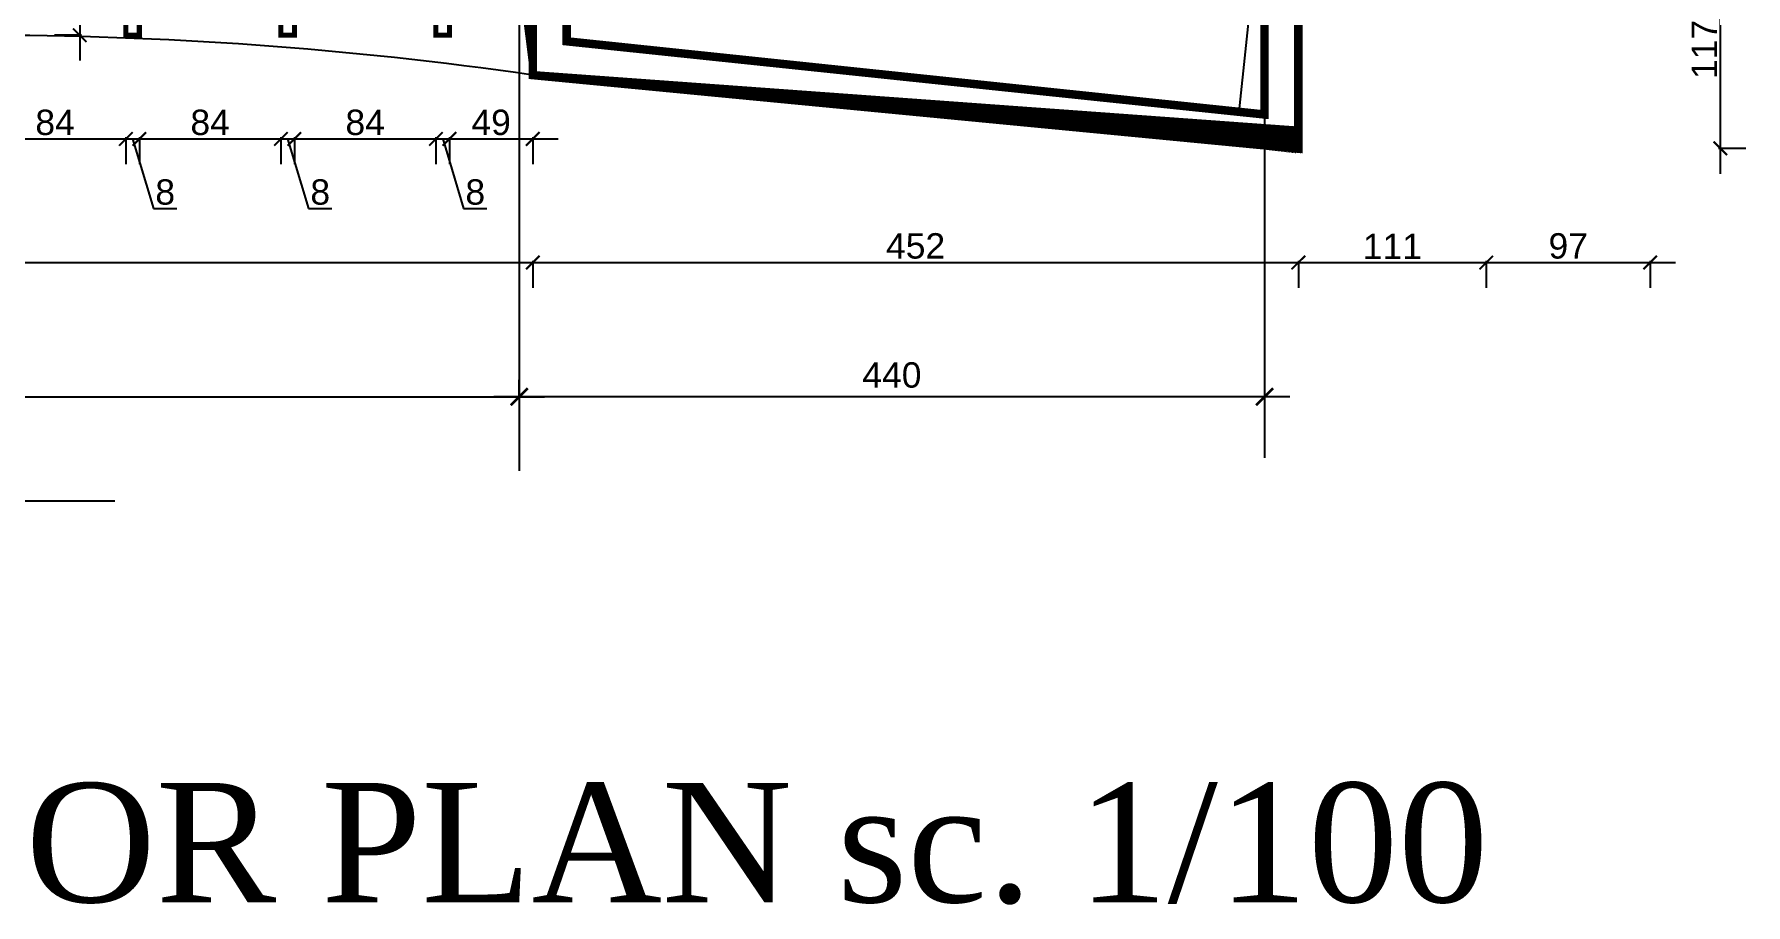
# Model space of a CAD drawing. Extents: x 250879 to 348495, y -51522 to -9360.
# Drawn here: x 284542 to 285554, y -23788 to -23274 of the extents above; entities that cross this region are included whole.
import ezdxf

# ---------------------------------------------------------------- set-up
doc = ezdxf.new("R2010")
doc.units = 0
doc.layers.get('0').update_dxf_attribs({"linetype": 'CONTINUOUS'})
doc.layers.get('DEFPOINTS').update_dxf_attribs({"color": 9, "linetype": 'CONTINUOUS'})
for name, color, linetype in [('AXIS', 1, 'CONTINUOUS'), ('FURNITURE', 4, 'CONTINUOUS'), ('TEXT', 3, 'CONTINUOUS'), ('WALL', 7, 'CONTINUOUS'), ('WALL1', 2, 'CONTINUOUS')]:
    doc.layers.add(name, color=color, linetype=linetype)
doc.styles.get("Standard").update_dxf_attribs({"font": 'sanss___.ttf', "height": 15})
doc.styles.add('style2', font='romantic.ttf', dxfattribs={"height": 50})
doc.dimstyles.get("Standard").update_dxf_attribs({"dimtxt": 15, "dimasz": 10, "dimexe": 10, "dimexo": 30, "dimgap": 5, "dimtad": 1, "dimdec": 0, "dimdsep": 46, "dimtxsty": 'Standard', "dimblk1": 'ARCHTICK', "dimblk2": 'ARCHTICK', "dimsah": 1, "dimcen": 2.5, "dimdle": 15, "dimclrd": 3, "dimclre": 3, "dimclrt": 3, "dimazin": 0, "dimtfac": 1, "dimtdec": 0, "dimtmove": 2, "dimatfit": 2, "dimldrblk": 'ARCHTICK', "dimfxl": 1.045499999999997, "dimfxlon": 1, "dimtolj": 1, "dimtzin": 0, "dimarcsym": 0})
doc.dimstyles.new('STANDARD$0', dxfattribs={"dimscale": 0, "dimtxt": 12, "dimasz": 8, "dimexe": 15, "dimexo": 0.0625, "dimgap": 2, "dimtad": 1, "dimdec": 0, "dimzin": 0, "dimdsep": 46, "dimtxsty": 'Standard', "dimblk1": 'ARCHTICK', "dimblk2": 'ARCHTICK', "dimsah": 1, "dimcen": 0.09, "dimdle": 15, "dimclrd": 3, "dimclre": 3, "dimclrt": 3, "dimazin": 0, "dimtfac": 1, "dimtdec": 0, "dimtofl": 0, "dimtmove": 1, "dimatfit": 3, "dimldrblk": 'ARCHTICK', "dimfxl": 1.045499999999997, "dimfxlon": 1, "dimtolj": 1, "dimtzin": 0, "dimarcsym": 0})

# ---------------------------------------------------------------- blocks, each defined once
blk = doc.blocks.new('_ARCHTICK')
at = {"color": 0, "linetype": 'ByBlock', "const_width": 0.15}
blk.add_lwpolyline([(-0.5, -0.5), (0.5, 0.5)], dxfattribs=at)
blk = doc.blocks.new('*D43')
at = {"layer": 'DEFPOINTS', "color": 0, "linetype": 'ByBlock', "ltscale": 3, "transparency": 16777216}
for p in [(284188.8047451786, -23480.11855138533), (284829.1236684573, -23487.90626194287), (284829.1236684573, -23487.90626194287)]:
    blk.add_point(p, dxfattribs=at)
at = {"layer": 'WALL1', "color": 3, "linetype": 'ByBlock', "lineweight": -2, "ltscale": 3, "transparency": 16777216}
for p, q in [((284829.1236684573, -23487.90626194287), (284829.1236684573, -23477.90626194287)), ((284173.8047451786, -23487.90626194287), (284844.1236684573, -23487.90626194287)), ((284188.8047451786, -23487.90626194287), (284188.8047451786, -23497.90626194287))]:
    blk.add_line(p, q, dxfattribs=at)
at = {"layer": 'WALL1', "color": 3, "linetype": 'ByBlock', "lineweight": -2, "ltscale": 3, "transparency": 16777216, "xscale": 10, "yscale": 10, "zscale": 10, "rotation": 180}
blk.add_blockref('_ARCHTICK', (284188.8047451786, -23487.90626194287), dxfattribs=at)
at = {"layer": 'WALL1', "color": 3, "linetype": 'ByBlock', "lineweight": -2, "ltscale": 3, "transparency": 16777216, "xscale": 10, "yscale": 10, "zscale": 10}
blk.add_blockref('_ARCHTICK', (284829.1236684573, -23487.90626194287), dxfattribs=at)
at = {"layer": 'WALL1', "color": 3, "linetype": 'ByBlock', "ltscale": 3, "transparency": 16777216, "insert": (284508.9642068179, -23475.16963642847), "char_height": 15, "attachment_point": 5}
blk.add_mtext('\\A1;640', dxfattribs=at)
blk = doc.blocks.new('*D50')
at = {"layer": 'DEFPOINTS', "color": 0, "linetype": 'ByBlock', "ltscale": 3, "transparency": 16777216}
for p in [(284829.1236684573, -23480.11855138533), (284829.1236684573, -23487.90626194287), (285269.6005466097, -23480.11855138533)]:
    blk.add_point(p, dxfattribs=at)
at = {"layer": 'WALL1', "color": 3, "linetype": 'ByBlock', "lineweight": -2, "ltscale": 3, "transparency": 16777216}
for p, q in [((285284.6005466097, -23487.90626194287), (284814.1236684573, -23487.90626194287)), ((284829.1236684573, -23487.90626194287), (284829.1236684573, -23497.90626194287)), ((285269.6005466097, -23487.90626194287), (285269.6005466097, -23497.90626194287))]:
    blk.add_line(p, q, dxfattribs=at)
at = {"layer": 'WALL1', "color": 3, "linetype": 'ByBlock', "lineweight": -2, "ltscale": 3, "transparency": 16777216, "xscale": 10, "yscale": 10, "zscale": 10, "rotation": 180}
blk.add_blockref('_ARCHTICK', (284829.1236684573, -23487.90626194287), dxfattribs=at)
at = {"layer": 'WALL1', "color": 3, "linetype": 'ByBlock', "lineweight": -2, "ltscale": 3, "transparency": 16777216, "xscale": 10, "yscale": 10, "zscale": 10}
blk.add_blockref('_ARCHTICK', (285269.6005466097, -23487.90626194287), dxfattribs=at)
at = {"layer": 'WALL1', "color": 3, "linetype": 'ByBlock', "ltscale": 3, "transparency": 16777216, "insert": (285049.3621075335, -23475.17992449431), "char_height": 15, "attachment_point": 5}
blk.add_mtext('\\A1;440', dxfattribs=at)
blk = doc.blocks.new('sec')
at = {"layer": 'WALL'}
for p, q in [((0, 105.8532076054325), (0, 319.4481774866144)), ((0, 105.8532076054325), (-115.7147705813695, 0)), ((-115.7147705813695, 0), (153.6676689041051, 0)), ((0, -105.8532076054325), (0, -153.7743780556848))]:
    blk.add_line(p, q, dxfattribs=at)
at = {"layer": 'WALL', "const_width": 6}
for points in [[(0, 105.8532076054325), (-115.7147705813695, 0), (-201.5248270763404, 0)], [(0, -105.8532076054325), (-115.7147705813695, 0)]]:
    blk.add_lwpolyline(points, dxfattribs=at)
at = {"layer": 'WALL'}
blk.add_circle((0, 0), 57.93203715517807, dxfattribs=at)
blk = doc.blocks.new('*D778')
at = {"layer": 'DEFPOINTS', "color": 0, "linetype": 'Continuous', "transparency": 16777216}
for p in [(285289.6005466082, -23224.22549141661), (285539.0139067881, -23224.22549141661), (285289.6005466081, -23341.07439364189)]:
    blk.add_point(p, dxfattribs=at)
at = {"layer": 'WALL', "color": 3, "linetype": 'Continuous', "lineweight": -2, "transparency": 16777216}
for p, q in [((285539.0139067881, -23356.07439364189), (285539.0139067881, -23209.22549141661)), ((285537.9684067881, -23224.22549141661), (285554.0139067881, -23224.22549141661)), ((285537.9684067881, -23341.07439364189), (285554.0139067881, -23341.07439364189))]:
    blk.add_line(p, q, dxfattribs=at)
at = {"layer": 'WALL', "color": 3, "linetype": 'Continuous', "lineweight": -2, "transparency": 16777216, "xscale": 8, "yscale": 8, "zscale": 8}
for p, rotation in [((285539.0139067881, -23224.22549141661), 90), ((285539.0139067881, -23341.07439364189), 270)]:
    blk.add_blockref('_ARCHTICK', p, dxfattribs=dict(at, rotation=rotation))
at = {"layer": 'WALL', "color": 3, "linetype": 'Continuous', "transparency": 16777216, "insert": (285529.5139067881, -23282.64994252921), "char_height": 15, "attachment_point": 5, "rotation": 90}
blk.add_mtext('\\A1;117', dxfattribs=at)
blk = doc.blocks.new('*D933')
at = {"layer": 'DEFPOINTS', "color": 0, "linetype": 'Continuous', "transparency": 16777216}
for p in [(284180.8014982155, -23297.79344304348), (284837.1269154207, -23297.79344304348), (284837.1269154207, -23408.58949913346)]:
    blk.add_point(p, dxfattribs=at)
at = {"layer": 'WALL', "color": 3, "linetype": 'Continuous', "lineweight": -2, "transparency": 16777216}
for p, q in [((284165.8014982155, -23408.58949913346), (284852.1269154207, -23408.58949913346)), ((284180.8014982155, -23407.54399913346), (284180.8014982155, -23423.58949913346)), ((284837.1269154207, -23407.54399913346), (284837.1269154207, -23423.58949913346))]:
    blk.add_line(p, q, dxfattribs=at)
at = {"layer": 'WALL', "color": 3, "linetype": 'Continuous', "lineweight": -2, "transparency": 16777216, "xscale": 8, "yscale": 8, "zscale": 8, "rotation": 180}
blk.add_blockref('_ARCHTICK', (284180.8014982155, -23408.58949913346), dxfattribs=at)
at = {"layer": 'WALL', "color": 3, "linetype": 'Continuous', "lineweight": -2, "transparency": 16777216, "xscale": 8, "yscale": 8, "zscale": 8}
blk.add_blockref('_ARCHTICK', (284837.1269154207, -23408.58949913346), dxfattribs=at)
at = {"layer": 'WALL', "color": 3, "linetype": 'Continuous', "transparency": 16777216, "insert": (284508.9642068181, -23398.85287361906), "char_height": 15, "attachment_point": 5}
blk.add_mtext('\\A1;656', dxfattribs=at)
blk = doc.blocks.new('*D934')
at = {"layer": 'DEFPOINTS', "color": 0, "linetype": 'Continuous', "transparency": 16777216}
for p in [(284837.1269154207, -23297.79344304348), (285289.6005466081, -23341.07439364189), (285289.6005466081, -23408.58949913346)]:
    blk.add_point(p, dxfattribs=at)
at = {"layer": 'WALL', "color": 3, "linetype": 'Continuous', "lineweight": -2, "transparency": 16777216}
for p, q in [((284822.1269154207, -23408.58949913346), (285304.6005466081, -23408.58949913346)), ((284837.1269154207, -23407.54399913346), (284837.1269154207, -23423.58949913346)), ((285289.6005466081, -23407.54399913346), (285289.6005466081, -23423.58949913346))]:
    blk.add_line(p, q, dxfattribs=at)
at = {"layer": 'WALL', "color": 3, "linetype": 'Continuous', "lineweight": -2, "transparency": 16777216, "xscale": 8, "yscale": 8, "zscale": 8, "rotation": 180}
blk.add_blockref('_ARCHTICK', (284837.1269154207, -23408.58949913346), dxfattribs=at)
at = {"layer": 'WALL', "color": 3, "linetype": 'Continuous', "lineweight": -2, "transparency": 16777216, "xscale": 8, "yscale": 8, "zscale": 8}
blk.add_blockref('_ARCHTICK', (285289.6005466081, -23408.58949913346), dxfattribs=at)
at = {"layer": 'WALL', "color": 3, "linetype": 'Continuous', "transparency": 16777216, "insert": (285063.3637310144, -23398.86316168491), "char_height": 15, "attachment_point": 5}
blk.add_mtext('\\A1;452', dxfattribs=at)
blk = doc.blocks.new('*D935')
at = {"layer": 'DEFPOINTS', "color": 0, "linetype": 'Continuous', "transparency": 16777216}
for p in [(285400.6639011977, -23113.16213682483), (285289.6005466081, -23341.07439364189), (285400.6639011977, -23408.58949913346)]:
    blk.add_point(p, dxfattribs=at)
at = {"layer": 'WALL', "color": 3, "linetype": 'Continuous', "lineweight": -2, "transparency": 16777216}
for p, q in [((285274.6005466081, -23408.58949913346), (285415.6639011977, -23408.58949913346)), ((285289.6005466081, -23407.54399913346), (285289.6005466081, -23423.58949913346)), ((285400.6639011977, -23407.54399913346), (285400.6639011977, -23423.58949913346))]:
    blk.add_line(p, q, dxfattribs=at)
at = {"layer": 'WALL', "color": 3, "linetype": 'Continuous', "lineweight": -2, "transparency": 16777216, "xscale": 8, "yscale": 8, "zscale": 8, "rotation": 180}
blk.add_blockref('_ARCHTICK', (285289.6005466081, -23408.58949913346), dxfattribs=at)
at = {"layer": 'WALL', "color": 3, "linetype": 'Continuous', "lineweight": -2, "transparency": 16777216, "xscale": 8, "yscale": 8, "zscale": 8}
blk.add_blockref('_ARCHTICK', (285400.6639011977, -23408.58949913346), dxfattribs=at)
at = {"layer": 'WALL', "color": 3, "linetype": 'Continuous', "transparency": 16777216, "insert": (285345.1322239029, -23399.08949913346), "char_height": 15, "attachment_point": 5}
blk.add_mtext('\\A1;111', dxfattribs=at)
blk = doc.blocks.new('*D936')
at = {"layer": 'DEFPOINTS', "color": 0, "linetype": 'Continuous', "transparency": 16777216}
for p in [(285400.6639011977, -23113.16213682483), (285497.5128034248, -23113.1621368244), (285497.5128034248, -23408.58949913346)]:
    blk.add_point(p, dxfattribs=at)
at = {"layer": 'WALL', "color": 3, "linetype": 'Continuous', "lineweight": -2, "transparency": 16777216}
for p, q in [((285385.6639011977, -23408.58949913346), (285512.5128034248, -23408.58949913346)), ((285400.6639011977, -23407.54399913346), (285400.6639011977, -23423.58949913346)), ((285497.5128034248, -23407.54399913346), (285497.5128034248, -23423.58949913346))]:
    blk.add_line(p, q, dxfattribs=at)
at = {"layer": 'WALL', "color": 3, "linetype": 'Continuous', "lineweight": -2, "transparency": 16777216, "xscale": 8, "yscale": 8, "zscale": 8, "rotation": 180}
blk.add_blockref('_ARCHTICK', (285400.6639011977, -23408.58949913346), dxfattribs=at)
at = {"layer": 'WALL', "color": 3, "linetype": 'Continuous', "lineweight": -2, "transparency": 16777216, "xscale": 8, "yscale": 8, "zscale": 8}
blk.add_blockref('_ARCHTICK', (285497.5128034248, -23408.58949913346), dxfattribs=at)
at = {"layer": 'WALL', "color": 3, "linetype": 'Continuous', "transparency": 16777216, "insert": (285449.0883523113, -23398.86316168491), "char_height": 15, "attachment_point": 5}
blk.add_mtext('\\A1;97', dxfattribs=at)
blk = doc.blocks.new('*D949')
at = {"layer": 'DEFPOINTS', "color": 0, "linetype": 'Continuous', "transparency": 16777216}
for p in [(284512.9642068179, -23274.21329141662), (284596.6005466097, -23274.2132914165), (284596.6005466097, -23335.53987360297)]:
    blk.add_point(p, dxfattribs=at)
at = {"layer": 'WALL', "color": 3, "linetype": 'Continuous', "lineweight": -2, "transparency": 16777216}
for p, q in [((284497.9642068179, -23335.53987360297), (284611.6005466097, -23335.53987360297)), ((284512.9642068179, -23334.49437360297), (284512.9642068179, -23350.53987360297)), ((284596.6005466097, -23334.49437360297), (284596.6005466097, -23350.53987360297))]:
    blk.add_line(p, q, dxfattribs=at)
at = {"layer": 'WALL', "color": 3, "linetype": 'Continuous', "lineweight": -2, "transparency": 16777216, "xscale": 8, "yscale": 8, "zscale": 8, "rotation": 180}
blk.add_blockref('_ARCHTICK', (284512.9642068179, -23335.53987360297), dxfattribs=at)
at = {"layer": 'WALL', "color": 3, "linetype": 'Continuous', "lineweight": -2, "transparency": 16777216, "xscale": 8, "yscale": 8, "zscale": 8}
blk.add_blockref('_ARCHTICK', (284596.6005466097, -23335.53987360297), dxfattribs=at)
at = {"layer": 'WALL', "color": 3, "linetype": 'Continuous', "transparency": 16777216, "insert": (284554.7823767138, -23325.81353615442), "char_height": 15, "attachment_point": 5}
blk.add_mtext('\\A1;84', dxfattribs=at)
blk = doc.blocks.new('*D950')
at = {"layer": 'DEFPOINTS', "color": 0, "linetype": 'Continuous', "transparency": 16777216}
for p in [(284596.6005466097, -23274.2132914165), (284604.6005466097, -23274.21329141661), (284604.6005466097, -23335.53987360297)]:
    blk.add_point(p, dxfattribs=at)
at = {"layer": 'WALL', "color": 3, "linetype": 'Continuous', "lineweight": -2, "transparency": 16777216}
for p, q in [((284581.6005466097, -23335.53987360297), (284619.6005466097, -23335.53987360297)), ((284596.6005466097, -23334.49437360297), (284596.6005466097, -23350.53987360297)), ((284600.6005466097, -23335.53987360297), (284612.9542503135, -23376.71888594865)), ((284604.6005466097, -23334.49437360297), (284604.6005466097, -23350.53987360297)), ((284612.9542503135, -23376.71888594865), (284626.7690651283, -23376.71888594865))]:
    blk.add_line(p, q, dxfattribs=at)
at = {"layer": 'WALL', "color": 3, "linetype": 'Continuous', "lineweight": -2, "transparency": 16777216, "xscale": 8, "yscale": 8, "zscale": 8, "rotation": 180}
blk.add_blockref('_ARCHTICK', (284596.6005466097, -23335.53987360297), dxfattribs=at)
at = {"layer": 'WALL', "color": 3, "linetype": 'Continuous', "lineweight": -2, "transparency": 16777216, "xscale": 8, "yscale": 8, "zscale": 8}
blk.add_blockref('_ARCHTICK', (284604.6005466097, -23335.53987360297), dxfattribs=at)
at = {"layer": 'WALL', "color": 3, "linetype": 'Continuous', "transparency": 16777216, "insert": (284619.8616577209, -23366.99254850009), "char_height": 15, "attachment_point": 5}
blk.add_mtext('\\A1;8', dxfattribs=at)
blk = doc.blocks.new('*D951')
at = {"layer": 'DEFPOINTS', "color": 0, "linetype": 'Continuous', "transparency": 16777216}
for p in [(284604.6005466097, -23274.21329141661), (284688.2368864015, -23274.21329141661), (284688.2368864015, -23335.53987360297)]:
    blk.add_point(p, dxfattribs=at)
at = {"layer": 'WALL', "color": 3, "linetype": 'Continuous', "lineweight": -2, "transparency": 16777216}
for p, q in [((284589.6005466097, -23335.53987360297), (284703.2368864015, -23335.53987360297)), ((284604.6005466097, -23334.49437360297), (284604.6005466097, -23350.53987360297)), ((284688.2368864015, -23334.49437360297), (284688.2368864015, -23350.53987360297))]:
    blk.add_line(p, q, dxfattribs=at)
at = {"layer": 'WALL', "color": 3, "linetype": 'Continuous', "lineweight": -2, "transparency": 16777216, "xscale": 8, "yscale": 8, "zscale": 8, "rotation": 180}
blk.add_blockref('_ARCHTICK', (284604.6005466097, -23335.53987360297), dxfattribs=at)
at = {"layer": 'WALL', "color": 3, "linetype": 'Continuous', "lineweight": -2, "transparency": 16777216, "xscale": 8, "yscale": 8, "zscale": 8}
blk.add_blockref('_ARCHTICK', (284688.2368864015, -23335.53987360297), dxfattribs=at)
at = {"layer": 'WALL', "color": 3, "linetype": 'Continuous', "transparency": 16777216, "insert": (284646.4187165056, -23325.81353615442), "char_height": 15, "attachment_point": 5}
blk.add_mtext('\\A1;84', dxfattribs=at)
blk = doc.blocks.new('*D952')
at = {"layer": 'DEFPOINTS', "color": 0, "linetype": 'Continuous', "transparency": 16777216}
for p in [(284688.2368864015, -23274.21329141661), (284696.2368864015, -23274.21329141661), (284696.2368864015, -23335.53987360297)]:
    blk.add_point(p, dxfattribs=at)
at = {"layer": 'WALL', "color": 3, "linetype": 'Continuous', "lineweight": -2, "transparency": 16777216}
for p, q in [((284673.2368864015, -23335.53987360297), (284711.2368864015, -23335.53987360297)), ((284688.2368864015, -23334.49437360297), (284688.2368864015, -23350.53987360297)), ((284692.2368864015, -23335.53987360297), (284704.5905901052, -23376.71888594865)), ((284696.2368864015, -23334.49437360297), (284696.2368864015, -23350.53987360297)), ((284704.5905901052, -23376.71888594865), (284718.40540492, -23376.71888594865))]:
    blk.add_line(p, q, dxfattribs=at)
at = {"layer": 'WALL', "color": 3, "linetype": 'Continuous', "lineweight": -2, "transparency": 16777216, "xscale": 8, "yscale": 8, "zscale": 8, "rotation": 180}
blk.add_blockref('_ARCHTICK', (284688.2368864015, -23335.53987360297), dxfattribs=at)
at = {"layer": 'WALL', "color": 3, "linetype": 'Continuous', "lineweight": -2, "transparency": 16777216, "xscale": 8, "yscale": 8, "zscale": 8}
blk.add_blockref('_ARCHTICK', (284696.2368864015, -23335.53987360297), dxfattribs=at)
at = {"layer": 'WALL', "color": 3, "linetype": 'Continuous', "transparency": 16777216, "insert": (284711.4979975126, -23366.99254850009), "char_height": 15, "attachment_point": 5}
blk.add_mtext('\\A1;8', dxfattribs=at)
blk = doc.blocks.new('*D953')
at = {"layer": 'DEFPOINTS', "color": 0, "linetype": 'Continuous', "transparency": 16777216}
for p in [(284696.2368864015, -23274.21329141661), (284779.8732261932, -23274.21329141661), (284779.8732261932, -23335.53987360297)]:
    blk.add_point(p, dxfattribs=at)
at = {"layer": 'WALL', "color": 3, "linetype": 'Continuous', "lineweight": -2, "transparency": 16777216}
for p, q in [((284681.2368864015, -23335.53987360297), (284794.8732261932, -23335.53987360297)), ((284696.2368864015, -23334.49437360297), (284696.2368864015, -23350.53987360297)), ((284779.8732261932, -23334.49437360297), (284779.8732261932, -23350.53987360297))]:
    blk.add_line(p, q, dxfattribs=at)
at = {"layer": 'WALL', "color": 3, "linetype": 'Continuous', "lineweight": -2, "transparency": 16777216, "xscale": 8, "yscale": 8, "zscale": 8, "rotation": 180}
blk.add_blockref('_ARCHTICK', (284696.2368864015, -23335.53987360297), dxfattribs=at)
at = {"layer": 'WALL', "color": 3, "linetype": 'Continuous', "lineweight": -2, "transparency": 16777216, "xscale": 8, "yscale": 8, "zscale": 8}
blk.add_blockref('_ARCHTICK', (284779.8732261932, -23335.53987360297), dxfattribs=at)
at = {"layer": 'WALL', "color": 3, "linetype": 'Continuous', "transparency": 16777216, "insert": (284738.0550562973, -23325.81353615442), "char_height": 15, "attachment_point": 5}
blk.add_mtext('\\A1;84', dxfattribs=at)
blk = doc.blocks.new('*D954')
at = {"layer": 'DEFPOINTS', "color": 0, "linetype": 'Continuous', "transparency": 16777216}
for p in [(284779.8732261932, -23274.21329141661), (284787.8732261932, -23274.21329141661), (284787.8732261932, -23335.53987360297)]:
    blk.add_point(p, dxfattribs=at)
at = {"layer": 'WALL', "color": 3, "linetype": 'Continuous', "lineweight": -2, "transparency": 16777216}
for p, q in [((284764.8732261932, -23335.53987360297), (284802.8732261932, -23335.53987360297)), ((284779.8732261932, -23334.49437360297), (284779.8732261932, -23350.53987360297)), ((284783.8732261932, -23335.53987360297), (284796.226929897, -23376.71888594865)), ((284787.8732261932, -23334.49437360297), (284787.8732261932, -23350.53987360297)), ((284796.226929897, -23376.71888594865), (284810.0417447118, -23376.71888594865))]:
    blk.add_line(p, q, dxfattribs=at)
at = {"layer": 'WALL', "color": 3, "linetype": 'Continuous', "lineweight": -2, "transparency": 16777216, "xscale": 8, "yscale": 8, "zscale": 8, "rotation": 180}
blk.add_blockref('_ARCHTICK', (284779.8732261932, -23335.53987360297), dxfattribs=at)
at = {"layer": 'WALL', "color": 3, "linetype": 'Continuous', "lineweight": -2, "transparency": 16777216, "xscale": 8, "yscale": 8, "zscale": 8}
blk.add_blockref('_ARCHTICK', (284787.8732261932, -23335.53987360297), dxfattribs=at)
at = {"layer": 'WALL', "color": 3, "linetype": 'Continuous', "transparency": 16777216, "insert": (284803.1343373044, -23366.99254850009), "char_height": 15, "attachment_point": 5}
blk.add_mtext('\\A1;8', dxfattribs=at)
blk = doc.blocks.new('*D955')
at = {"layer": 'DEFPOINTS', "color": 0, "linetype": 'Continuous', "transparency": 16777216}
for p in [(284787.8732261932, -23274.21329141661), (284837.1269154207, -23297.79344304292), (284837.1269154207, -23335.53987360297)]:
    blk.add_point(p, dxfattribs=at)
at = {"layer": 'WALL', "color": 3, "linetype": 'Continuous', "lineweight": -2, "transparency": 16777216}
for p, q in [((284772.8732261932, -23335.53987360297), (284852.1269154207, -23335.53987360297)), ((284787.8732261932, -23334.49437360297), (284787.8732261932, -23350.53987360297)), ((284837.1269154207, -23334.49437360297), (284837.1269154207, -23350.53987360297))]:
    blk.add_line(p, q, dxfattribs=at)
at = {"layer": 'WALL', "color": 3, "linetype": 'Continuous', "lineweight": -2, "transparency": 16777216, "xscale": 8, "yscale": 8, "zscale": 8, "rotation": 180}
blk.add_blockref('_ARCHTICK', (284787.8732261932, -23335.53987360297), dxfattribs=at)
at = {"layer": 'WALL', "color": 3, "linetype": 'Continuous', "lineweight": -2, "transparency": 16777216, "xscale": 8, "yscale": 8, "zscale": 8}
blk.add_blockref('_ARCHTICK', (284837.1269154207, -23335.53987360297), dxfattribs=at)
at = {"layer": 'WALL', "color": 3, "linetype": 'Continuous', "transparency": 16777216, "insert": (284812.5000708069, -23325.81353615442), "char_height": 15, "attachment_point": 5}
blk.add_mtext('\\A1;49', dxfattribs=at)
blk = doc.blocks.new('*D1104')
at = {"layer": 'DEFPOINTS', "color": 0, "linetype": 'Continuous', "transparency": 16777216}
for p in [(284577.7087758657, -23234.22549141661), (284569.3800367151, -23274.2132914165), (284596.6005466097, -23274.2132914165)]:
    blk.add_point(p, dxfattribs=at)
at = {"layer": 'WALL', "color": 3, "linetype": 'Continuous', "lineweight": -2, "transparency": 16777216}
for p, q in [((284569.3800367151, -23219.22549141661), (284569.3800367151, -23289.2132914165)), ((284570.4255367151, -23234.22549141661), (284554.3800367151, -23234.22549141661)), ((284570.4255367151, -23274.2132914165), (284554.3800367151, -23274.2132914165))]:
    blk.add_line(p, q, dxfattribs=at)
at = {"layer": 'WALL', "color": 3, "linetype": 'Continuous', "lineweight": -2, "transparency": 16777216, "xscale": 8, "yscale": 8, "zscale": 8}
for p, rotation in [((284569.3800367151, -23234.22549141661), 90), ((284569.3800367151, -23274.2132914165), 270)]:
    blk.add_blockref('_ARCHTICK', p, dxfattribs=dict(at, rotation=rotation))
at = {"layer": 'WALL', "color": 3, "linetype": 'Continuous', "transparency": 16777216, "insert": (284559.6536992665, -23254.21939141651), "char_height": 15, "attachment_point": 5, "rotation": 90}
blk.add_mtext('\\A1;40', dxfattribs=at)

msp = doc.modelspace()

# ---------------------------------------------------------------- linework, layer by layer
at = {"layer": 'AXIS'}
for p, q in [((284829.1236684572, -19817.07691913157), (284829.1236684572, -23531.69156735711)), ((285269.6005466097, -19817.07691913157), (285269.6005466097, -23524.12586554483))]:
    msp.add_line(p, q, dxfattribs=at)
at = {"layer": 'FURNITURE', "ltscale": 3}
msp.add_lwpolyline([(284857.1269154207, -23277.793443043), (285254.693889116, -23319.51023472907), (285262.947274906, -23240.85429119435), (284865.3803012108, -23199.13749950827)], close=True, dxfattribs=at)
msp.add_arc((284508.96420682, -25569.50783791321), 2295.2945464966, 81.78014383033154, 98.21985616976541, dxfattribs=at)
at = {"layer": 'WALL', "color": 4, "linetype": 'Continuous', "const_width": 3}
msp.add_lwpolyline([(285366.6005466097, -22182.75067116316), (285366.6005466097, -22402.91525742905), (285426.231852825, -22402.91525742905), (285426.231852825, -22582.91525742905), (285366.6005466097, -22582.91525742908), (285366.6005466097, -22677.99755056138), (285454.2318528243, -22677.99755055857), (285497.5128034248, -23113.1621368244), (285410.6639011982, -23113.16213682841), (285410.6639011982, -23234.22549141667), (285289.6005466096, -23234.22549141661), (285289.6005466081, -23341.07439364189), (285063.3637310144, -23319.4339183424), (284837.1269154207, -23297.79344304348), (284829.1236684572, -23234.22549141662), (284180.8014982154, -23234.22549141806)], dxfattribs=at)
at = {"layer": 'WALL', "linetype": 'Continuous', "ltscale": 3, "const_width": 5}
msp.add_lwpolyline([(285289.6005466084, -23224.22549141482), (285289.6005466081, -23341.07439364189), (284837.1269154207, -23297.79344304292), (284837.1269154207, -23219.22549141662), (284837.1269154207, -23219.22549141662), (284857.1269154207, -23219.22549141664), (284857.1269154207, -23277.793443043), (285269.6005466082, -23321.07439364186), (285269.6005466082, -23224.22549141485), (285289.6005466082, -23224.22549141482)], dxfattribs=at)
at = {"layer": 'WALL', "linetype": 'Continuous', "const_width": 3}
for points in [[(284596.6005466097, -23234.22549141661), (284596.6005466097, -23274.21329141661), (284596.6005466097, -23234.22549141661), (284596.6005466097, -23274.21329141661), (284604.6005466097, -23274.21329141661), (284604.6005466097, -23234.22549141661), (284596.6005466097, -23234.22549141661)], [(284688.2368864015, -23234.22549141661), (284688.2368864015, -23274.21329141661), (284688.2368864014, -23234.22549141661), (284688.2368864015, -23274.21329141661), (284696.2368864015, -23274.21329141661), (284696.2368864015, -23234.22549141661), (284688.2368864015, -23234.22549141661)], [(284779.8732261932, -23234.22549141661), (284779.8732261932, -23274.21329141661), (284779.8732261932, -23234.22549141661), (284779.8732261932, -23274.21329141661), (284787.8732261932, -23274.21329141661), (284787.8732261932, -23234.22549141661), (284779.8732261932, -23234.22549141661)]]:
    msp.add_lwpolyline(points, dxfattribs=at)

# ---------------------------------------------------------------- block references
at = {"layer": 'WALL1', "xscale": 0.7000000000116415, "yscale": 0.7000000000116415, "zscale": 0.7000000000116415}
msp.add_blockref('sec', (284482.6335348989, -23549.57707505917), dxfattribs=at)

# ---------------------------------------------------------------- texts
at = {"layer": 'TEXT', "insert": (283894.9507284428, -23716.22771429794), "char_height": 70.56, "width": 3056.2551, "attachment_point": 1, "style": 'style2'}
msp.add_mtext('3rd to 9th FLOOR PLAN sc. 1/100', dxfattribs=at)

# ---------------------------------------------------------------- dimensions: what is measured, and where the dimension line sits
at = {"layer": 'WALL', "linetype": 'Continuous'}
for base, p1, p2, picture, middle in [((285400.6639011977, -23408.58949913346), (285289.6005466081, -23341.07439364189), (285400.6639011977, -23113.16213682483), '*D935', (285345.1322239029, -23399.08949913346)), ((285497.5128034248, -23408.58949913346), (285400.6639011977, -23113.16213682483), (285497.5128034248, -23113.1621368244), '*D936', (285449.0883523113, -23398.86316168491)), ((284596.6005466097, -23335.53987360297), (284512.9642068179, -23274.21329141662), (284596.6005466097, -23274.2132914165), '*D949', (284554.7823767138, -23325.81353615442)), ((284604.6005466097, -23335.53987360297), (284596.6005466097, -23274.2132914165), (284604.6005466097, -23274.21329141661), '*D950', (284614.9542503135, -23366.99254850009)), ((284688.2368864015, -23335.53987360297), (284604.6005466097, -23274.21329141661), (284688.2368864015, -23274.21329141661), '*D951', (284646.4187165056, -23325.81353615442)), ((284696.2368864015, -23335.53987360297), (284688.2368864015, -23274.21329141661), (284696.2368864015, -23274.21329141661), '*D952', (284706.5905901052, -23366.99254850009)), ((284779.8732261932, -23335.53987360297), (284696.2368864015, -23274.21329141661), (284779.8732261932, -23274.21329141661), '*D953', (284738.0550562973, -23325.81353615442)), ((284787.8732261932, -23335.53987360297), (284779.8732261932, -23274.21329141661), (284787.8732261932, -23274.21329141661), '*D954', (284798.226929897, -23366.99254850009)), ((284837.1269154207, -23335.53987360297), (284787.8732261932, -23274.21329141661), (284837.1269154207, -23297.79344304292), '*D955', (284812.5000708069, -23325.81353615442)), ((284837.1269154207, -23408.58949913346), (284180.8014982155, -23297.79344304348), (284837.1269154207, -23297.79344304348), '*D933', (284508.9642068181, -23398.85287361906)), ((285289.6005466081, -23408.58949913346), (284837.1269154207, -23297.79344304348), (285289.6005466081, -23341.07439364189), '*D934', (285063.3637310144, -23398.86316168491))]:
    dim = msp.add_linear_dim(base=base, p1=p1, p2=p2, dimstyle='STANDARD$0', override={"dimscale": 1}, dxfattribs=at)
    dim.commit()
    dim.dimension.update_dxf_attribs({"geometry": picture, "text_midpoint": middle})
for base, p1, p2, picture, middle in [((285539.0139067881, -23224.22549141661), (285289.6005466081, -23341.07439364189), (285289.6005466082, -23224.22549141661), '*D778', (285529.5139067881, -23282.64994252921)), ((284569.3800367151, -23274.2132914165), (284577.7087758657, -23234.22549141661), (284596.6005466097, -23274.2132914165), '*D1104', (284559.6536992665, -23254.21939141651))]:
    dim = msp.add_linear_dim(base=base, p1=p1, p2=p2, angle=90, dimstyle='STANDARD$0', override={"dimscale": 1}, dxfattribs=at)
    dim.commit()
    dim.dimension.update_dxf_attribs({"geometry": picture, "text_midpoint": middle})
at = {"layer": 'WALL1', "linetype": 'ByBlock', "ltscale": 3}
dim = msp.add_linear_dim(base=(284829.1236684573, -23487.90626194287), p1=(284188.8047451786, -23480.11855138533), p2=(284829.1236684573, -23487.90626194287), dimstyle='Standard', override={"dimtmove": 1}, dxfattribs=at)
dim.commit()
dim.dimension.update_dxf_attribs({"geometry": '*D43', "text_midpoint": (284508.9642068179, -23475.16963642847)})
dim = msp.add_linear_dim(base=(284829.1236684573, -23487.90626194287), p1=(285269.6005466097, -23480.11855138533), p2=(284829.1236684573, -23480.11855138533), angle=180, dimstyle='Standard', dxfattribs=at)
dim.commit()
dim.dimension.update_dxf_attribs({"geometry": '*D50', "text_midpoint": (285049.3621075335, -23475.17992449431)})

doc.saveas('drawing.dxf')
